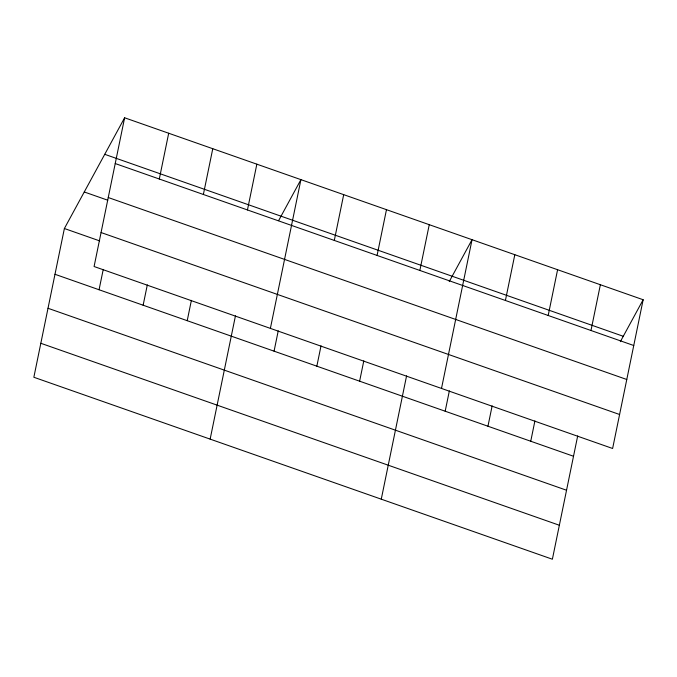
<?xml version="1.0" encoding="UTF-8"?>
<svg xmlns="http://www.w3.org/2000/svg" width="677" height="677" viewBox="0 0 677 677"><rect width="100%" height="100%" fill="white"/><g stroke="black" fill="none" stroke-linecap="round" stroke-linejoin="round"><path stroke-width="1.02" d="M124.619 117.773L94.086 266.518L612.617 448.487L643.15 299.742L124.619 117.773L64.383 228.513L33.85 377.258L552.381 559.227L577.693 435.912M99.062 289.756L103.242 269.412M159.298 179.016L168.691 133.242M143.135 305.225L147.315 284.882M203.371 194.477L212.773 148.703M187.216 320.686L191.388 300.343M247.452 209.946L256.845 164.172M210.149 439.128L235.461 315.812M270.385 328.387L300.918 179.642L278.602 220.668M274.067 351.168L278.239 330.825M334.303 240.428L343.696 194.654M316.844 366.181L321.025 345.837M377.081 255.441L386.474 209.667M359.622 381.193L363.803 360.849M419.858 270.453L429.252 224.679M381.269 499.177L406.581 375.862M441.506 388.437L472.038 239.692L449.232 281.615M445.178 411.218L449.359 390.874M505.414 300.478L514.816 254.704M487.956 426.231L492.137 405.887M548.192 315.49L557.594 269.717M530.743 441.243L534.915 420.899M590.979 330.503L600.372 284.729M620.344 341.665L643.15 299.742M104.74 154.314L623.272 336.283M115.225 163.546L633.757 345.515M108.244 197.523L626.775 379.492M84.261 191.972L107.77 200.214M101.059 232.541L619.59 414.502M64.383 228.513L99.646 240.885M54.989 274.287L573.521 456.256M48.008 308.272L566.539 490.233M40.823 343.281L559.354 525.25"/></g></svg>
